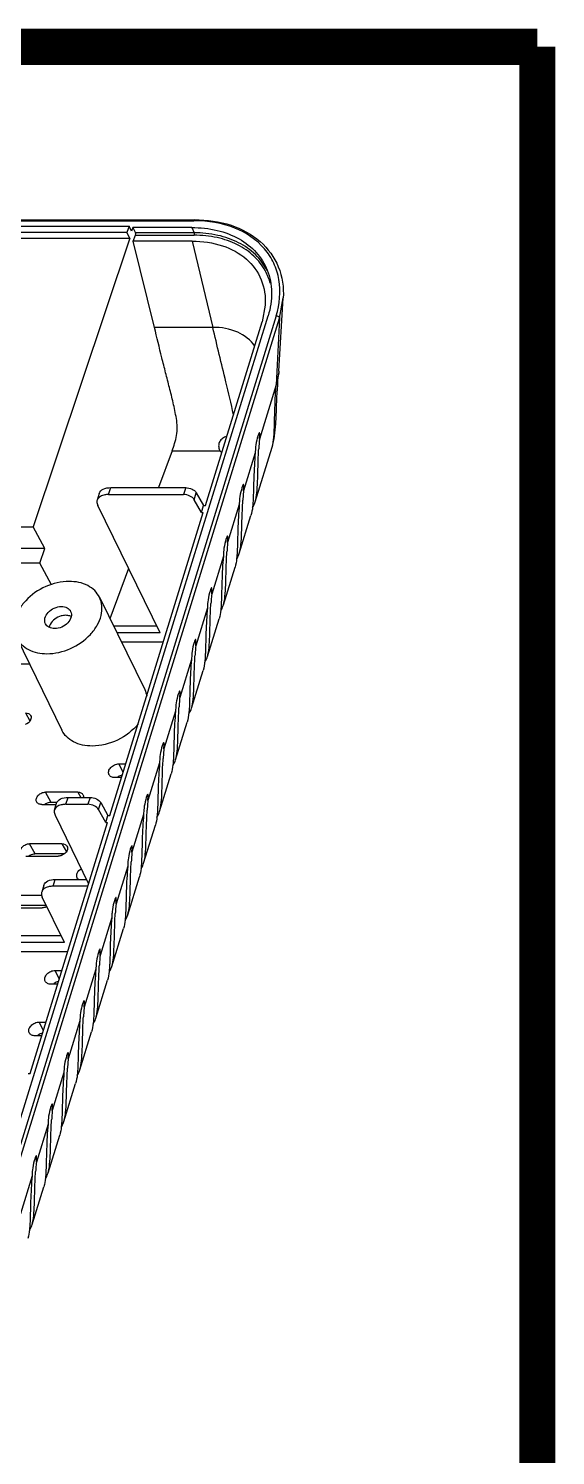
# Model space of a CAD drawing. Header units: millimetres. Extents: x -1 to 407, y -1 to 283.
# Drawn here: x 391.51 to 406.51, y 241.93 to 282.51 of the extents above; entities that cross this region are included whole.
import ezdxf

# ---------------------------------------------------------------- set-up
doc = ezdxf.new("R2010")
doc.units = ezdxf.units.MM
doc.header["$LTSCALE"] = 23.1
doc.layers.get('0').update_dxf_attribs({"linetype": 'CONTINUOUS'})

msp = doc.modelspace()

# ---------------------------------------------------------------- linework, layer by layer
at = {"color": 7, "linetype": 'Continuous'}
for p, q in [((356.6527, 277.0479), (396.2123, 277.0479)), ((356.6756, 277.0763), (396.2352, 277.0763)), ((386.797, 276.8908), (394.3682, 276.8908)), ((394.3682, 276.8909), (394.3029, 276.7147)), ((394.4422, 276.7508), (394.3682, 276.8909)), ((394.4803, 276.8536), (394.4422, 276.7508)), ((396.1523, 276.8536), (394.4803, 276.8536)), ((394.4803, 276.8536), (394.5518, 276.7028)), ((396.1523, 276.8536), (396.2188, 276.7028)), ((394.3029, 276.7146), (386.8835, 276.7146)), ((386.9625, 276.5536), (394.3881, 276.5536)), ((394.3881, 276.5535), (391.6397, 268.3421)), ((394.3881, 276.5536), (394.3029, 276.7146)), ((394.4904, 276.4657), (394.5529, 276.6342)), ((396.1691, 276.4657), (394.4904, 276.4657)), ((395.0947, 274.0143), (394.4904, 276.4657)), ((394.5477, 276.6342), (396.2212, 276.6342)), ((396.2188, 276.7028), (394.5518, 276.7028)), ((396.1691, 276.4657), (396.7556, 274.0143)), ((398.6338, 272.772), (398.7595, 274.8506)), ((398.6533, 274.2796), (398.7595, 274.8506)), ((398.2462, 274.6461), (398.1579, 274.1713)), ((387.9324, 240.6983), (398.3291, 274.3422)), ((398.5577, 274.3422), (388.1609, 240.6983)), ((388.2565, 240.6357), (398.6533, 274.2796)), ((396.7556, 274.0143), (395.0947, 274.0143)), ((396.5421, 268.9426), (398.1579, 274.1713)), ((398.6533, 274.2796), (398.561, 272.3811)), ((398.6338, 272.7721), (398.6295, 272.7174)), ((398.561, 272.3811), (398.083, 270.834)), ((398.6295, 272.7174), (398.561, 272.3811)), ((398.0503, 270.9614), (398.0891, 270.9614)), ((398.083, 270.834), (398.0891, 270.9614)), ((395.5969, 270.5056), (395.2077, 269.4554)), ((395.5969, 270.5056), (396.9604, 270.5056)), ((397.9619, 270.4424), (397.6291, 269.3653)), ((397.9619, 269.0545), (398.4399, 270.6015)), ((397.9681, 270.5697), (397.9619, 270.4424)), ((398.0595, 270.5135), (398.0625, 270.5629)), ((393.5207, 269.2922), (393.4602, 269.0964)), ((393.7854, 269.2596), (393.8459, 269.4554)), ((393.7854, 269.2596), (395.9218, 269.2596)), ((393.8459, 269.4554), (395.9823, 269.4554)), ((395.9823, 269.4554), (395.9218, 269.2596)), ((396.224, 269.1123), (396.2845, 269.3081)), ((396.4318, 268.7467), (396.224, 269.1123)), ((396.2845, 269.3081), (396.4923, 268.9426)), ((397.5142, 269.101), (397.5081, 268.9736)), ((397.5964, 269.4926), (397.6353, 269.4926)), ((397.6291, 269.3653), (397.6353, 269.4926)), ((395.2542, 265.3279), (393.4774, 268.9487)), ((393.8189, 260.1301), (396.4816, 268.7467)), ((396.4318, 268.7467), (396.4923, 268.9426)), ((396.4318, 268.7467), (396.4816, 268.7467)), ((396.4923, 268.9426), (396.5421, 268.9426)), ((397.5081, 268.9736), (397.1752, 267.8966)), ((397.6056, 269.0448), (397.6086, 269.0941)), ((356.4028, 268.3415), (391.6395, 268.3415)), ((391.9692, 267.7191), (391.6395, 268.3415)), ((397.508, 267.5857), (397.8408, 268.6628)), ((397.1425, 268.0239), (397.1814, 268.0239)), ((397.1752, 267.8966), (397.1814, 268.0239)), ((391.9692, 267.7191), (380.235, 267.7191)), ((391.8326, 267.3111), (391.9692, 267.7191)), ((397.0542, 267.5049), (396.7213, 266.4278)), ((397.0604, 267.6322), (397.0542, 267.5049)), ((397.1517, 267.576), (397.1548, 267.6254)), ((391.8326, 267.3111), (380.1216, 267.3111)), ((392.1599, 266.6931), (391.8326, 267.3111)), ((394.3562, 267.158), (393.8254, 265.7259)), ((397.0541, 266.117), (397.387, 267.1941)), ((393.5253, 266.3373), (394.8141, 263.711)), ((396.6886, 266.5552), (396.7275, 266.5552)), ((396.7213, 266.4278), (396.7275, 266.5552)), ((396.6003, 266.0362), (396.2675, 264.9591)), ((396.6065, 266.1635), (396.6003, 266.0362)), ((396.6984, 266.1174), (396.7009, 266.1566)), ((393.9246, 265.5237), (395.1581, 265.5237)), ((396.6002, 264.6482), (396.9331, 265.7253)), ((391.1688, 265.1809), (392.4576, 262.5546)), ((395.2542, 265.3279), (394.0207, 265.3279)), ((395.3435, 265.0637), (394.1503, 265.0637)), ((396.2348, 265.0864), (396.2736, 265.0864)), ((396.2675, 264.9591), (396.2736, 265.0864)), ((396.1526, 264.6948), (396.1464, 264.5674)), ((396.2446, 264.6487), (396.247, 264.6879)), ((386.21, 264.4449), (391.53, 264.4449)), ((396.1464, 264.5674), (395.8136, 263.4903)), ((396.1464, 263.1795), (396.4792, 264.2566)), ((395.7809, 263.6177), (395.8198, 263.6177)), ((395.8136, 263.4903), (395.8198, 263.6177)), ((391.4214, 263.0457), (391.5454, 262.8192)), ((395.6926, 263.0987), (395.3597, 262.0216)), ((395.6987, 263.226), (395.6926, 263.0987)), ((395.7901, 263.1698), (395.7931, 263.2192)), ((395.6925, 261.7108), (396.0253, 262.7878)), ((395.327, 262.149), (395.3659, 262.149)), ((395.3597, 262.0216), (395.3659, 262.149)), ((394.0825, 261.5975), (394.2723, 261.5975)), ((394.199, 261.3601), (394.0825, 261.5975)), ((395.2387, 261.6299), (394.9058, 260.5529)), ((395.2449, 261.7573), (395.2387, 261.6299)), ((395.3362, 261.7011), (395.3393, 261.7505)), ((394.1513, 261.2058), (393.9614, 261.2058)), ((395.2386, 260.242), (395.5715, 261.3191)), ((392.913, 260.7936), (391.992, 260.7936)), ((392.1508, 260.5033), (391.992, 260.7936)), ((392.5704, 260.4471), (392.6309, 260.643)), ((392.6309, 260.643), (393.2591, 260.643)), ((392.913, 260.7936), (392.9955, 260.643)), ((393.2591, 260.643), (393.1986, 260.4471)), ((394.8731, 260.6802), (394.912, 260.6802)), ((394.9058, 260.5529), (394.912, 260.6802)), ((391.8836, 260.443), (392.2943, 260.443)), ((392.3162, 260.5033), (392.1508, 260.5033)), ((392.2452, 260.2839), (392.3057, 260.4798)), ((392.5704, 260.4471), (393.1986, 260.4471)), ((393.5008, 260.2999), (393.5613, 260.4957)), ((393.7086, 259.9343), (393.5008, 260.2999)), ((393.5613, 260.4957), (393.7691, 260.1301)), ((394.791, 260.2886), (394.7848, 260.1612)), ((394.8823, 260.2323), (394.8854, 260.2817)), ((391.5495, 252.7864), (393.7584, 259.9343)), ((392.2624, 260.1363), (393.2186, 258.1877)), ((393.7086, 259.9343), (393.7691, 260.1301)), ((393.7086, 259.9343), (393.7584, 259.9343)), ((393.7691, 260.1301), (393.8189, 260.1301)), ((394.7848, 260.1612), (394.452, 259.0841)), ((394.7847, 258.7733), (395.1176, 259.8504)), ((391.4297, 258.9743), (392.3508, 258.9743)), ((392.4591, 259.3249), (391.5381, 259.3249)), ((391.6969, 259.0346), (391.5381, 259.3249)), ((392.5217, 259.0346), (391.6969, 259.0346)), ((392.4591, 259.3249), (392.5831, 259.0984)), ((394.4193, 259.2115), (394.4582, 259.2115)), ((394.452, 259.0841), (394.4582, 259.2115)), ((394.3309, 258.6925), (393.9981, 257.6154)), ((394.3371, 258.8198), (394.3309, 258.6925)), ((394.4285, 258.7636), (394.4315, 258.813)), ((391.9414, 258.1487), (391.8809, 257.9529)), ((392.206, 258.1161), (392.2666, 258.3119)), ((392.2666, 258.3119), (393.1577, 258.3119)), ((394.3309, 257.3046), (394.6637, 258.3816)), ((391.8851, 257.8561), (391.0842, 257.8561)), ((392.531, 256.5154), (391.898, 257.8053)), ((393.1965, 258.1161), (392.206, 258.1161)), ((393.9654, 257.7427), (394.0043, 257.7427)), ((393.9981, 257.6154), (394.0043, 257.7427)), ((390.9759, 257.5055), (391.8969, 257.5055)), ((392.0155, 257.5659), (391.2431, 257.5659)), ((393.8832, 257.3511), (393.8771, 257.2237)), ((393.9746, 257.2949), (393.9777, 257.3442)), ((393.8771, 257.2237), (393.5442, 256.1467)), ((392.531, 256.5154), (383.5484, 256.5154)), ((383.6089, 256.7113), (392.4349, 256.7113)), ((393.877, 255.8358), (394.2098, 256.9129)), ((392.6202, 256.2513), (383.678, 256.2513)), ((393.5115, 256.274), (393.5504, 256.274)), ((393.5442, 256.1467), (393.5504, 256.274)), ((392.267, 255.7225), (392.4568, 255.7225)), ((392.3835, 255.4851), (392.267, 255.7225)), ((393.4232, 255.755), (393.0903, 254.6779)), ((393.4294, 255.8823), (393.4232, 255.755)), ((393.5207, 255.8261), (393.5238, 255.8755)), ((392.3358, 255.3308), (392.146, 255.3308)), ((393.4231, 254.3671), (393.756, 255.4442)), ((393.0576, 254.8053), (393.0965, 254.8053)), ((393.0903, 254.6779), (393.0965, 254.8053)), ((391.8131, 254.2538), (392.0029, 254.2538)), ((391.9296, 254.0164), (391.8131, 254.2538)), ((392.9693, 254.2863), (392.6365, 253.2092)), ((392.9755, 254.4136), (392.9693, 254.2863)), ((393.0668, 254.3574), (393.0699, 254.4068)), ((391.8819, 253.8621), (391.6921, 253.8621)), ((392.9693, 252.8983), (393.3021, 253.9754)), ((392.6038, 253.3365), (392.6427, 253.3365)), ((392.6365, 253.2092), (392.6427, 253.3365)), ((392.5216, 252.9449), (392.5154, 252.8175)), ((392.613, 252.8887), (392.616, 252.938)), ((391.4997, 252.7864), (391.5495, 252.7864)), ((392.5154, 252.8175), (392.1826, 251.7404)), ((392.5154, 251.4296), (392.8482, 252.5067)), ((392.1499, 251.8678), (392.1888, 251.8678)), ((392.1826, 251.7404), (392.1888, 251.8678)), ((392.0616, 251.3488), (391.7287, 250.2717)), ((392.0677, 251.4761), (392.0616, 251.3488)), ((392.1591, 251.4199), (392.1622, 251.4693)), ((392.0615, 249.9609), (392.3943, 251.0379)), ((391.696, 250.3991), (391.7349, 250.3991)), ((391.7287, 250.2717), (391.7349, 250.3991)), ((391.6077, 249.88), (391.2748, 248.803)), ((391.6139, 250.0074), (391.6077, 249.88)), ((391.7052, 249.9512), (391.7083, 250.0006)), ((391.6076, 248.4921), (391.9405, 249.5692))]:
    msp.add_line(p, q, dxfattribs=at)
at = {"color": 7, "linetype": 'Continuous', "const_width": 1.0331}
for points in [[(405.9954, 281.9972), (0, 281.9972)], [(405.9954, 0), (405.9954, 281.9972)]]:
    msp.add_lwpolyline(points, dxfattribs=at)
at = {"color": 7, "linetype": 'Continuous'}
for centre, radius, start, end in [((396.2123, 273.346), 3.702, 89.68325, 90.0001), ((396.7954, 274.8275), 1.6563, 15.21258, 28.45654), ((409.8772, 269.8087), 11.8388, 175.03125, 176.34727), ((409.6246, 268.3265), 12.0404, 175.87413, 176.34444), ((409.2333, 268.3549), 11.6481, 175.02372, 175.87512), ((408.7794, 266.8862), 11.6481, 175.02372, 175.87512), ((409.1707, 266.8577), 12.0404, 175.87413, 176.34444), ((408.3256, 265.4174), 11.6482, 175.02372, 175.87545), ((408.7171, 265.389), 12.0407, 175.87445, 176.34471), ((408.2635, 263.9202), 12.0409, 175.87512, 176.34471), ((407.8719, 263.9487), 11.6483, 175.02373, 175.87613), ((407.4177, 262.48), 11.648, 175.02372, 175.87499), ((407.809, 262.4515), 12.0404, 175.874, 176.34445), ((407.3552, 260.9828), 12.0404, 175.87413, 176.34444), ((406.9639, 261.0112), 11.6481, 175.02372, 175.87512), ((394.2387, 260.9557), 0.3298, 123.96402, 130.14207), ((392.93, 260.6632), 0.142, 351.97661, 357.90753), ((406.9013, 259.514), 12.0404, 175.87413, 176.34444), ((406.51, 259.5425), 11.6481, 175.02372, 175.87512), ((406.0561, 258.0737), 11.6481, 175.02372, 175.87512), ((406.4475, 258.0453), 12.0404, 175.87413, 176.34444), ((391.8869, 257.8113), 0.3069, 290.3667, 297.53594), ((405.9936, 256.5766), 12.0404, 175.87413, 176.34444), ((405.6023, 256.605), 11.6481, 175.02372, 175.87512), ((405.1484, 255.1363), 11.6481, 175.02372, 175.87512), ((405.5397, 255.1078), 12.0404, 175.87413, 176.34444), ((392.4232, 255.0808), 0.3298, 123.96402, 130.14207), ((405.0858, 253.6391), 12.0404, 175.87413, 176.34444), ((404.6945, 253.6675), 11.6481, 175.02372, 175.87512), ((391.9693, 253.612), 0.3298, 123.96402, 130.14207), ((404.632, 252.1704), 12.0404, 175.87413, 176.34444), ((404.2406, 252.1988), 11.6481, 175.02372, 175.87512), ((403.7868, 250.73), 11.6481, 175.02372, 175.87512), ((404.1781, 250.7016), 12.0404, 175.87413, 176.34444), ((403.7242, 249.2329), 12.0404, 175.87413, 176.34444), ((403.3329, 249.2613), 11.6481, 175.02372, 175.87512)]:
    msp.add_arc(centre, radius, start, end, dxfattribs=at)
for centre, major_axis, ratio, start_param, end_param in [((394.5364, 276.6653), (0.0014, 0.05), 0.438061, -2.2292325, -0.7107961), ((398.0286, 270.7656), (0.0529, 0.2499), 0.1214598, -0.6450953, 2.4964974), ((397.5748, 269.2968), (0.0529, 0.2499), 0.1214598, -0.6450953, 2.4964974), ((397.1209, 267.8281), (0.0529, 0.2499), 0.1214598, -0.6450953, 2.4964974), ((396.667, 266.3593), (0.0529, 0.2499), 0.1214598, -0.6450953, 2.4964974), ((396.2131, 264.8906), (0.0529, 0.2499), 0.1214598, -0.6450953, 2.4964974), ((395.7593, 263.4219), (0.0529, 0.2499), 0.1214598, -0.6450953, 2.4964974), ((395.3054, 261.9531), (0.0529, 0.2499), 0.1214598, -0.6450953, 2.4964974), ((394.8515, 260.4844), (0.0529, 0.2499), 0.1214598, -0.6450953, 2.4964974), ((394.3976, 259.0157), (0.0529, 0.2499), 0.1214598, -0.6450953, 2.4964974), ((393.9438, 257.5469), (0.0529, 0.2499), 0.1214598, -0.6450953, 2.4964974), ((393.4899, 256.0782), (0.0529, 0.2499), 0.1214598, -0.6450953, 2.4964974), ((393.036, 254.6094), (0.0529, 0.2499), 0.1214598, -0.6450953, 2.4964974), ((392.5821, 253.1407), (0.0529, 0.2499), 0.1214598, -0.6450953, 2.4964974), ((392.1283, 251.672), (0.0529, 0.2499), 0.1214598, -0.6450953, 2.4964974), ((391.6744, 250.2032), (0.0529, 0.2499), 0.1214598, -0.6450953, 2.4964974)]:
    msp.add_ellipse(centre, major_axis=major_axis, ratio=ratio, start_param=start_param, end_param=end_param, dxfattribs=at)
for points, knots in [([(396.1523, 276.8536), (396.3956, 276.8536), (396.8651, 276.8047), (397.5048, 276.5662), (398.011, 276.1747), (398.2321, 275.823), (398.3057, 275.639)], [0, 0, 0, 0, 0.2789104, 0.5355489, 0.7728706, 1, 1, 1, 1]), ([(396.2352, 277.0763), (396.2329, 277.0763), (396.2204, 277.0719), (396.2154, 277.0578), (396.2123, 277.0479)], [0, 0, 0, 0, 0.1788087, 1, 1, 1, 1]), ([(398.5577, 274.3422), (398.6595, 274.6716), (398.7129, 275.2027), (398.5089, 275.8491), (398.1396, 276.4162), (397.3621, 276.9302), (396.6212, 277.0457), (396.2328, 277.0479)], [0, 0, 0, 0, 0.2459899, 0.3623036, 0.4784073, 0.7228812, 1, 1, 1, 1]), ([(396.2352, 277.0763), (396.5861, 277.0763), (397.2599, 276.9849), (398.1314, 276.5206), (398.6897, 275.7602), (398.7776, 275.1485), (398.7595, 274.8506)], [0, 0, 0, 0, 0.2785012, 0.529427, 0.7631483, 1, 1, 1, 1]), ([(396.1691, 276.4657), (396.4593, 276.4657), (397.0145, 276.3908), (397.7315, 276.0108), (398.1893, 275.3892), (398.261, 274.8896), (398.2462, 274.6461)], [0, 0, 0, 0, 0.2805966, 0.5317405, 0.7641826, 1, 1, 1, 1]), ([(398.2991, 275.6356), (398.2143, 275.8006), (397.9809, 276.111), (397.4887, 276.4522), (396.8848, 276.6599), (396.4458, 276.7028), (396.2188, 276.7028)], [0, 0, 0, 0, 0.2268368, 0.4652455, 0.7223034, 1, 1, 1, 1]), ([(396.2188, 276.7028), (396.2209, 276.698), (396.2269, 276.6756), (396.2265, 276.6513), (396.2212, 276.6342)], [0, 0, 0, 0, 0.2245644, 1, 1, 1, 1]), ([(398.2515, 275.6167), (398.1658, 275.7746), (397.9336, 276.071), (397.4526, 276.3957), (396.8662, 276.5933), (396.4409, 276.6342), (396.2212, 276.6342)], [0, 0, 0, 0, 0.226836, 0.4655011, 0.722627, 1, 1, 1, 1]), ([(398.3057, 275.639), (398.3844, 275.4423), (398.4684, 275.0001), (398.3961, 274.5589), (398.3291, 274.3422)], [0, 0, 0, 0, 0.4830392, 1, 1, 1, 1]), ([(395.5974, 270.5069), (395.6221, 270.5745), (395.6699, 270.7149), (395.7312, 270.9384), (395.7501, 271.1798), (395.7188, 271.4192), (395.6754, 271.6481), (395.6094, 271.9404), (395.5198, 272.2982), (395.4105, 272.725), (395.266, 273.296), (395.1619, 273.7262), (395.0947, 274.0143)], [0, 0, 0, 0, 0.0598718, 0.1235929, 0.1925201, 0.2598554, 0.324067, 0.3865902, 0.5093924, 0.6313502, 0.7535396, 1, 1, 1, 1]), ([(397.9527, 273.4803), (397.8331, 273.6525), (397.4538, 273.9403), (396.9958, 274.0143), (396.7556, 274.0143)], [0, 0, 0, 0, 0.4661093, 1, 1, 1, 1]), ([(397.3415, 271.5288), (397.283, 271.8444), (397.0728, 272.6701), (396.8731, 273.4973), (396.7556, 274.0143)], [0, 0, 0, 0, 0.3770382, 1, 1, 1, 1]), ([(398.5577, 274.3422), (398.5671, 274.3422), (398.6015, 274.3375), (398.6383, 274.3186), (398.6496, 274.2956)], [0, 0, 0, 0, 0.2692897, 1, 1, 1, 1]), ([(398.4402, 270.6028), (398.5062, 270.8169), (398.5526, 271.2204), (398.5743, 271.9272), (398.6, 272.4118), (398.6295, 272.7174)], [0, 0, 0, 0, 0.3161891, 0.5667002, 1, 1, 1, 1]), ([(398.4403, 270.6027), (398.4691, 270.6964), (398.4991, 270.9233), (398.516, 271.517), (398.5291, 272.0145), (398.561, 272.3811)], [0, 0, 0, 0, 0.1649077, 0.381262, 1, 1, 1, 1]), ([(397.1461, 270.9063), (397.1055, 270.8987), (397.0266, 270.8649), (396.9427, 270.7685), (396.91, 270.6447), (396.9287, 270.5607), (396.9468, 270.5237)], [0, 0, 0, 0, 0.2506569, 0.5005848, 0.7502223, 1, 1, 1, 1]), ([(397.9619, 270.4424), (397.9412, 270.204), (397.918, 269.7814), (397.912, 269.3585), (397.9048, 269.175)], [0, 0, 0, 0, 0.5658017, 1, 1, 1, 1]), ([(397.9619, 269.0545), (397.9868, 269.135), (398.0161, 269.3259), (398.0367, 269.8133), (398.0417, 270.2174), (398.0595, 270.5135)], [0, 0, 0, 0, 0.1727771, 0.3924188, 1, 1, 1, 1]), ([(393.6501, 269.2442), (393.6059, 269.2333), (393.5262, 269.2022), (393.4713, 269.1321), (393.4602, 269.0964)], [0, 0, 0, 0, 0.5495895, 1, 1, 1, 1]), ([(393.5207, 269.2923), (393.5368, 269.3441), (393.6426, 269.4405), (393.773, 269.4554), (393.8459, 269.4554)], [0, 0, 0, 0, 0.4264975, 1, 1, 1, 1]), ([(393.7854, 269.2596), (393.7735, 269.2596), (393.7281, 269.2583), (393.6827, 269.2523), (393.6501, 269.2442)], [0, 0, 0, 0, 0.2619158, 1, 1, 1, 1]), ([(396.224, 269.1123), (396.1975, 269.159), (396.0978, 269.2313), (395.9833, 269.2596), (395.9218, 269.2596)], [0, 0, 0, 0, 0.4664954, 1, 1, 1, 1]), ([(395.9823, 269.4554), (396.0438, 269.4554), (396.1583, 269.4271), (396.258, 269.3549), (396.2845, 269.3081)], [0, 0, 0, 0, 0.5335046, 1, 1, 1, 1]), ([(397.9048, 269.175), (397.9042, 269.1599), (397.9017, 269.102), (397.8985, 269.0442), (397.8954, 269.0016)], [0, 0, 0, 0, 0.2616076, 1, 1, 1, 1]), ([(393.4602, 269.0964), (393.4567, 269.0851), (393.447, 269.0354), (393.4604, 268.9833), (393.4774, 268.9487)], [0, 0, 0, 0, 0.2356501, 1, 1, 1, 1]), ([(397.5081, 268.9736), (397.4873, 268.7352), (397.4642, 268.3127), (397.4581, 267.8898), (397.4509, 267.7063)], [0, 0, 0, 0, 0.5658017, 1, 1, 1, 1]), ([(397.508, 267.5857), (397.5329, 267.6663), (397.5622, 267.8571), (397.5829, 268.3445), (397.5879, 268.7487), (397.6056, 269.0448)], [0, 0, 0, 0, 0.1727771, 0.3924188, 1, 1, 1, 1]), ([(397.8954, 269.0016), (397.8931, 268.9695), (397.8831, 268.8556), (397.8652, 268.7415), (397.8408, 268.6628)], [0, 0, 0, 0, 0.2805344, 1, 1, 1, 1]), ([(397.8849, 268.8915), (397.8932, 268.9033), (397.9255, 268.9542), (397.9483, 269.0107), (397.9619, 269.0545)], [0, 0, 0, 0, 0.2388786, 1, 1, 1, 1]), ([(397.0542, 267.5049), (397.0334, 267.2665), (397.0103, 266.844), (397.0042, 266.4211), (396.997, 266.2376)], [0, 0, 0, 0, 0.5658017, 1, 1, 1, 1]), ([(397.0541, 266.117), (397.079, 266.1976), (397.1084, 266.3884), (397.129, 266.8758), (397.134, 267.28), (397.1517, 267.576)], [0, 0, 0, 0, 0.1727771, 0.3924188, 1, 1, 1, 1]), ([(397.4415, 267.5328), (397.4392, 267.5008), (397.4292, 267.3869), (397.4113, 267.2728), (397.387, 267.1941)], [0, 0, 0, 0, 0.2805344, 1, 1, 1, 1]), ([(397.4311, 267.4228), (397.4393, 267.4346), (397.4716, 267.4855), (397.4945, 267.5419), (397.508, 267.5857)], [0, 0, 0, 0, 0.2388786, 1, 1, 1, 1]), ([(397.4509, 267.7063), (397.4503, 267.6912), (397.4479, 267.6333), (397.4447, 267.5755), (397.4415, 267.5328)], [0, 0, 0, 0, 0.2616076, 1, 1, 1, 1]), ([(392.6648, 266.7872), (392.4364, 266.7872), (391.9743, 266.6783), (391.4939, 266.347), (391.2272, 265.9933), (391.1105, 265.714), (391.0835, 265.4338), (391.131, 265.258), (391.1689, 265.1808)], [0, 0, 0, 0, 0.2703309, 0.5444852, 0.6724799, 0.790269, 0.8982231, 1, 1, 1, 1]), ([(393.5253, 266.3374), (393.4913, 266.4066), (393.3961, 266.5374), (393.1162, 266.736), (392.8454, 266.7872), (392.6648, 266.7872)], [0, 0, 0, 0, 0.2277254, 0.466793, 1, 1, 1, 1]), ([(392.0294, 264.731), (392.2578, 264.731), (392.7199, 264.8398), (393.2002, 265.1712), (393.4669, 265.5248), (393.5836, 265.8041), (393.6106, 266.0844), (393.5632, 266.2602), (393.5253, 266.3374)], [0, 0, 0, 0, 0.2703309, 0.5444852, 0.6724799, 0.790269, 0.8982231, 1, 1, 1, 1]), ([(391.9879, 265.583), (391.9645, 265.6307), (391.9585, 265.7577), (392.0629, 265.9213), (392.2332, 266.0391), (392.3743, 266.0724), (392.4439, 266.0724)], [0, 0, 0, 0, 0.2075893, 0.4526813, 0.728231, 1, 1, 1, 1]), ([(392.7062, 265.9352), (392.7296, 265.8874), (392.7356, 265.7604), (392.6312, 265.5969), (392.4609, 265.479), (392.3198, 265.4458), (392.2502, 265.4458)], [0, 0, 0, 0, 0.2075893, 0.4526813, 0.728231, 1, 1, 1, 1]), ([(392.4439, 266.0724), (392.499, 266.0724), (392.6045, 266.0538), (392.6853, 265.9779), (392.7062, 265.9352)], [0, 0, 0, 0, 0.5364579, 1, 1, 1, 1]), ([(396.6003, 266.0362), (396.58, 265.8033), (396.557, 265.389), (396.5507, 264.9745), (396.5441, 264.7938)], [0, 0, 0, 0, 0.5638775, 1, 1, 1, 1]), ([(396.6002, 264.6482), (396.6253, 264.7293), (396.6547, 264.9212), (396.6752, 265.412), (396.6803, 265.8191), (396.6984, 266.1174)], [0, 0, 0, 0, 0.1725023, 0.3920303, 1, 1, 1, 1]), ([(396.9877, 266.0641), (396.9853, 266.0321), (396.9753, 265.9181), (396.9574, 265.804), (396.9331, 265.7253)], [0, 0, 0, 0, 0.2805344, 1, 1, 1, 1]), ([(396.9772, 265.954), (396.9854, 265.9658), (397.0177, 266.0167), (397.0406, 266.0732), (397.0541, 266.117)], [0, 0, 0, 0, 0.2388786, 1, 1, 1, 1]), ([(396.997, 266.2376), (396.9964, 266.2224), (396.994, 266.1646), (396.9908, 266.1067), (396.9877, 266.0641)], [0, 0, 0, 0, 0.2616076, 1, 1, 1, 1]), ([(392.2502, 265.4458), (392.1952, 265.4458), (392.0896, 265.4643), (392.0089, 265.5403), (391.9879, 265.583)], [0, 0, 0, 0, 0.5364579, 1, 1, 1, 1]), ([(392.5659, 265.8238), (392.5216, 265.8238), (392.3482, 265.7981), (392.1841, 265.6819), (392.1237, 265.566)], [0, 0, 0, 0, 0.2531001, 1, 1, 1, 1]), ([(392.7216, 265.7901), (392.7103, 265.7957), (392.6609, 265.8162), (392.6066, 265.8238), (392.5659, 265.8238)], [0, 0, 0, 0, 0.2368704, 1, 1, 1, 1]), ([(391.1689, 265.1808), (391.2029, 265.1115), (391.298, 264.9808), (391.5779, 264.7821), (391.8487, 264.731), (392.0294, 264.731)], [0, 0, 0, 0, 0.2277254, 0.466793, 1, 1, 1, 1]), ([(396.1464, 263.1795), (396.1714, 263.2605), (396.2008, 263.4525), (396.2213, 263.9433), (396.2265, 264.3504), (396.2446, 264.6487)], [0, 0, 0, 0, 0.1725023, 0.3920303, 1, 1, 1, 1]), ([(396.526, 264.4891), (396.5339, 264.5007), (396.5649, 264.5506), (396.5871, 264.6056), (396.6002, 264.6482)], [0, 0, 0, 0, 0.2389504, 1, 1, 1, 1]), ([(396.5441, 264.7938), (396.5435, 264.7788), (396.5413, 264.7216), (396.5384, 264.6643), (396.5356, 264.6221)], [0, 0, 0, 0, 0.261178, 1, 1, 1, 1]), ([(396.1464, 264.5674), (396.1261, 264.3345), (396.1031, 263.9203), (396.0968, 263.5057), (396.0902, 263.325)], [0, 0, 0, 0, 0.5638775, 1, 1, 1, 1]), ([(396.5356, 264.6221), (396.5333, 264.5873), (396.5235, 264.4644), (396.5054, 264.3412), (396.4792, 264.2566)], [0, 0, 0, 0, 0.2825865, 1, 1, 1, 1]), ([(391.4214, 263.0457), (391.4507, 263.0457), (391.5065, 263.0362), (391.5511, 262.9987), (391.5639, 262.9768)], [0, 0, 0, 0, 0.5353291, 1, 1, 1, 1]), ([(395.6926, 263.0987), (395.6718, 262.8603), (395.6487, 262.4377), (395.6426, 262.0148), (395.6354, 261.8314)], [0, 0, 0, 0, 0.5658017, 1, 1, 1, 1]), ([(395.6925, 261.7108), (395.7174, 261.7914), (395.7467, 261.9822), (395.7674, 262.4696), (395.7724, 262.8737), (395.7901, 263.1698)], [0, 0, 0, 0, 0.1727771, 0.3924188, 1, 1, 1, 1]), ([(396.0818, 263.1534), (396.0795, 263.1186), (396.0696, 262.9957), (396.0515, 262.8724), (396.0253, 262.7878)], [0, 0, 0, 0, 0.2825865, 1, 1, 1, 1]), ([(396.0721, 263.0204), (396.08, 263.032), (396.111, 263.0818), (396.1332, 263.1369), (396.1464, 263.1795)], [0, 0, 0, 0, 0.2389504, 1, 1, 1, 1]), ([(396.0902, 263.325), (396.0897, 263.3101), (396.0874, 263.2528), (396.0846, 263.1956), (396.0818, 263.1534)], [0, 0, 0, 0, 0.261178, 1, 1, 1, 1]), ([(391.5803, 262.91), (391.5796, 262.8901), (391.5566, 262.8012), (391.4752, 262.7374), (391.4099, 262.7132)], [0, 0, 0, 0, 0.2230683, 1, 1, 1, 1]), ([(394.6276, 262.7349), (394.4723, 262.5413), (394.0635, 262.2309), (393.5657, 262.1047), (393.3182, 262.1047)], [0, 0, 0, 0, 0.5007165, 1, 1, 1, 1]), ([(393.3182, 262.1047), (393.1376, 262.1047), (392.8668, 262.1558), (392.5869, 262.3544), (392.4917, 262.4851), (392.4577, 262.5544)], [0, 0, 0, 0, 0.5332091, 0.7722757, 1, 1, 1, 1]), ([(395.6354, 261.8314), (395.6348, 261.8162), (395.6324, 261.7584), (395.6292, 261.7005), (395.626, 261.6579)], [0, 0, 0, 0, 0.2616076, 1, 1, 1, 1]), ([(393.7976, 261.2915), (393.7829, 261.3213), (393.779, 261.4007), (393.8443, 261.503), (393.9508, 261.5767), (394.039, 261.5975), (394.0825, 261.5975)], [0, 0, 0, 0, 0.207571, 0.4526467, 0.728186, 1, 1, 1, 1]), ([(395.2387, 261.6299), (395.2179, 261.3916), (395.1948, 260.969), (395.1887, 260.5461), (395.1815, 260.3626)], [0, 0, 0, 0, 0.5658017, 1, 1, 1, 1]), ([(395.2386, 260.242), (395.2635, 260.3226), (395.2929, 260.5134), (395.3135, 261.0008), (395.3185, 261.405), (395.3362, 261.7011)], [0, 0, 0, 0, 0.1727771, 0.3924188, 1, 1, 1, 1]), ([(395.626, 261.6579), (395.6237, 261.6258), (395.6137, 261.5119), (395.5958, 261.3978), (395.5715, 261.3191)], [0, 0, 0, 0, 0.2805344, 1, 1, 1, 1]), ([(395.6156, 261.5478), (395.6238, 261.5596), (395.6561, 261.6105), (395.679, 261.667), (395.6925, 261.7108)], [0, 0, 0, 0, 0.2388786, 1, 1, 1, 1]), ([(393.9614, 261.2058), (393.927, 261.2058), (393.8611, 261.2174), (393.8107, 261.2648), (393.7976, 261.2915)], [0, 0, 0, 0, 0.5364904, 1, 1, 1, 1]), ([(391.7334, 260.5276), (391.7225, 260.5548), (391.7233, 260.6245), (391.7828, 260.7125), (391.8769, 260.7759), (391.954, 260.7936), (391.992, 260.7936)], [0, 0, 0, 0, 0.2088114, 0.4551301, 0.7297746, 1, 1, 1, 1]), ([(392.3057, 260.4799), (392.3218, 260.5317), (392.4276, 260.6281), (392.558, 260.643), (392.6309, 260.643)], [0, 0, 0, 0, 0.4264975, 1, 1, 1, 1]), ([(392.913, 260.7936), (392.9422, 260.7936), (392.998, 260.7842), (393.0427, 260.7466), (393.0555, 260.7247)], [0, 0, 0, 0, 0.5353291, 1, 1, 1, 1]), ([(393.2591, 260.643), (393.3206, 260.643), (393.4351, 260.6147), (393.5347, 260.5424), (393.5613, 260.4957)], [0, 0, 0, 0, 0.5335046, 1, 1, 1, 1]), ([(391.8836, 260.443), (391.8513, 260.443), (391.7891, 260.4544), (391.7437, 260.5018), (391.7334, 260.5276)], [0, 0, 0, 0, 0.5373811, 1, 1, 1, 1]), ([(392.1508, 260.5033), (392.1354, 260.5033), (392.0718, 260.4979), (392.0103, 260.4729), (391.9702, 260.4459)], [0, 0, 0, 0, 0.2416684, 1, 1, 1, 1]), ([(392.2452, 260.284), (392.2417, 260.2727), (392.232, 260.223), (392.2454, 260.1708), (392.2624, 260.1363)], [0, 0, 0, 0, 0.2356501, 1, 1, 1, 1]), ([(392.4351, 260.4318), (392.3909, 260.4209), (392.3112, 260.3898), (392.2563, 260.3197), (392.2452, 260.284)], [0, 0, 0, 0, 0.5495895, 1, 1, 1, 1]), ([(392.5704, 260.4471), (392.5585, 260.4471), (392.5131, 260.4459), (392.4677, 260.4398), (392.4351, 260.4318)], [0, 0, 0, 0, 0.2619158, 1, 1, 1, 1]), ([(393.5008, 260.2999), (393.4742, 260.3466), (393.3746, 260.4189), (393.26, 260.4471), (393.1986, 260.4471)], [0, 0, 0, 0, 0.4664954, 1, 1, 1, 1]), ([(394.7847, 258.7733), (394.8097, 258.8539), (394.839, 259.0447), (394.8596, 259.5321), (394.8646, 259.9363), (394.8823, 260.2323)], [0, 0, 0, 0, 0.1727771, 0.3924188, 1, 1, 1, 1]), ([(395.1722, 260.1891), (395.1698, 260.1571), (395.1598, 260.0432), (395.1419, 259.9291), (395.1176, 259.8504)], [0, 0, 0, 0, 0.2805344, 1, 1, 1, 1]), ([(395.1617, 260.0791), (395.1699, 260.0909), (395.2022, 260.1418), (395.2251, 260.1982), (395.2386, 260.242)], [0, 0, 0, 0, 0.2388786, 1, 1, 1, 1]), ([(395.1815, 260.3626), (395.1809, 260.3475), (395.1785, 260.2896), (395.1753, 260.2318), (395.1722, 260.1891)], [0, 0, 0, 0, 0.2616076, 1, 1, 1, 1]), ([(394.7848, 260.1612), (394.764, 259.9228), (394.7409, 259.5003), (394.7349, 259.0774), (394.7276, 258.8939)], [0, 0, 0, 0, 0.5658017, 1, 1, 1, 1]), ([(391.2795, 259.0589), (391.2686, 259.0861), (391.2694, 259.1557), (391.3289, 259.2438), (391.423, 259.3071), (391.5001, 259.3249), (391.5381, 259.3249)], [0, 0, 0, 0, 0.2088114, 0.4551301, 0.7297746, 1, 1, 1, 1]), ([(391.6969, 259.0346), (391.6816, 259.0346), (391.618, 259.0291), (391.5564, 259.0042), (391.5164, 258.9772)], [0, 0, 0, 0, 0.2416684, 1, 1, 1, 1]), ([(392.618, 259.1892), (392.6173, 259.1693), (392.5943, 259.0804), (392.5129, 259.0166), (392.4476, 258.9924)], [0, 0, 0, 0, 0.2230683, 1, 1, 1, 1]), ([(392.4591, 259.3249), (392.4884, 259.3249), (392.5442, 259.3154), (392.5888, 259.2779), (392.6016, 259.256)], [0, 0, 0, 0, 0.5353291, 1, 1, 1, 1]), ([(392.8898, 258.354), (392.8699, 258.3946), (392.8816, 258.5111), (392.9614, 258.5836), (393.0097, 258.6125)], [0, 0, 0, 0, 0.4458032, 1, 1, 1, 1]), ([(394.3309, 258.6925), (394.3102, 258.4541), (394.287, 258.0315), (394.281, 257.6086), (394.2738, 257.4251)], [0, 0, 0, 0, 0.5658017, 1, 1, 1, 1]), ([(394.3309, 257.3046), (394.3558, 257.3851), (394.3851, 257.576), (394.4057, 258.0634), (394.4107, 258.4675), (394.4285, 258.7636)], [0, 0, 0, 0, 0.1727771, 0.3924188, 1, 1, 1, 1]), ([(394.7183, 258.7204), (394.7159, 258.6884), (394.7059, 258.5744), (394.688, 258.4603), (394.6637, 258.3816)], [0, 0, 0, 0, 0.2805344, 1, 1, 1, 1]), ([(394.7078, 258.6104), (394.7161, 258.6221), (394.7483, 258.6731), (394.7712, 258.7295), (394.7847, 258.7733)], [0, 0, 0, 0, 0.2388786, 1, 1, 1, 1]), ([(394.7276, 258.8939), (394.7271, 258.8787), (394.7246, 258.8209), (394.7214, 258.763), (394.7183, 258.7204)], [0, 0, 0, 0, 0.2616076, 1, 1, 1, 1]), ([(391.9414, 258.1488), (391.9574, 258.2006), (392.0633, 258.297), (392.1936, 258.3119), (392.2666, 258.3119)], [0, 0, 0, 0, 0.4264975, 1, 1, 1, 1]), ([(391.8809, 257.953), (391.8774, 257.9417), (391.8677, 257.8919), (391.8811, 257.8398), (391.898, 257.8053)], [0, 0, 0, 0, 0.2356501, 1, 1, 1, 1]), ([(392.0708, 258.1008), (392.0265, 258.0899), (391.9468, 258.0588), (391.8919, 257.9887), (391.8809, 257.953)], [0, 0, 0, 0, 0.5495895, 1, 1, 1, 1]), ([(392.206, 258.1161), (392.1942, 258.1161), (392.1487, 258.1149), (392.1034, 258.1088), (392.0708, 258.1008)], [0, 0, 0, 0, 0.2619158, 1, 1, 1, 1]), ([(394.2738, 257.4251), (394.2732, 257.41), (394.2707, 257.3521), (394.2675, 257.2943), (394.2644, 257.2517)], [0, 0, 0, 0, 0.2616076, 1, 1, 1, 1]), ([(393.8771, 257.2237), (393.8563, 256.9853), (393.8332, 256.5628), (393.8271, 256.1399), (393.8199, 255.9564)], [0, 0, 0, 0, 0.5658017, 1, 1, 1, 1]), ([(393.877, 255.8358), (393.9019, 255.9164), (393.9312, 256.1072), (393.9519, 256.5946), (393.9569, 256.9988), (393.9746, 257.2949)], [0, 0, 0, 0, 0.1727771, 0.3924188, 1, 1, 1, 1]), ([(394.2644, 257.2517), (394.2621, 257.2196), (394.2521, 257.1057), (394.2342, 256.9916), (394.2098, 256.9129)], [0, 0, 0, 0, 0.2805344, 1, 1, 1, 1]), ([(394.2539, 257.1416), (394.2622, 257.1534), (394.2945, 257.2043), (394.3173, 257.2608), (394.3309, 257.3046)], [0, 0, 0, 0, 0.2388786, 1, 1, 1, 1]), ([(391.9821, 255.4165), (391.9674, 255.4464), (391.9635, 255.5257), (392.0288, 255.628), (392.1353, 255.7017), (392.2235, 255.7225), (392.267, 255.7225)], [0, 0, 0, 0, 0.207571, 0.4526467, 0.728186, 1, 1, 1, 1]), ([(393.4232, 255.755), (393.4024, 255.5166), (393.3793, 255.094), (393.3732, 254.6712), (393.366, 254.4877)], [0, 0, 0, 0, 0.5658017, 1, 1, 1, 1]), ([(393.4231, 254.3671), (393.448, 254.4477), (393.4774, 254.6385), (393.498, 255.1259), (393.503, 255.5301), (393.5207, 255.8261)], [0, 0, 0, 0, 0.1727771, 0.3924188, 1, 1, 1, 1]), ([(393.8105, 255.7829), (393.8082, 255.7509), (393.7982, 255.637), (393.7803, 255.5229), (393.756, 255.4442)], [0, 0, 0, 0, 0.2805344, 1, 1, 1, 1]), ([(393.8001, 255.6729), (393.8083, 255.6847), (393.8406, 255.7356), (393.8635, 255.792), (393.877, 255.8358)], [0, 0, 0, 0, 0.2388786, 1, 1, 1, 1]), ([(393.8199, 255.9564), (393.8193, 255.9413), (393.8169, 255.8834), (393.8137, 255.8256), (393.8105, 255.7829)], [0, 0, 0, 0, 0.2616076, 1, 1, 1, 1]), ([(392.146, 255.3308), (392.1115, 255.3308), (392.0456, 255.3424), (391.9952, 255.3898), (391.9821, 255.4165)], [0, 0, 0, 0, 0.5364904, 1, 1, 1, 1]), ([(393.366, 254.4877), (393.3654, 254.4725), (393.363, 254.4147), (393.3598, 254.3568), (393.3567, 254.3142)], [0, 0, 0, 0, 0.2616076, 1, 1, 1, 1]), ([(391.5282, 253.9478), (391.5135, 253.9776), (391.5097, 254.057), (391.575, 254.1593), (391.6814, 254.233), (391.7696, 254.2538), (391.8131, 254.2538)], [0, 0, 0, 0, 0.207571, 0.4526467, 0.728186, 1, 1, 1, 1]), ([(392.9693, 254.2863), (392.9485, 254.0479), (392.9254, 253.6253), (392.9194, 253.2024), (392.9122, 253.0189)], [0, 0, 0, 0, 0.5658017, 1, 1, 1, 1]), ([(392.9693, 252.8983), (392.9942, 252.9789), (393.0235, 253.1698), (393.0441, 253.6571), (393.0491, 254.0613), (393.0668, 254.3574)], [0, 0, 0, 0, 0.1727771, 0.3924188, 1, 1, 1, 1]), ([(393.3567, 254.3142), (393.3543, 254.2821), (393.3443, 254.1682), (393.3264, 254.0541), (393.3021, 253.9754)], [0, 0, 0, 0, 0.2805344, 1, 1, 1, 1]), ([(393.3462, 254.2041), (393.3544, 254.2159), (393.3867, 254.2668), (393.4096, 254.3233), (393.4231, 254.3671)], [0, 0, 0, 0, 0.2388786, 1, 1, 1, 1]), ([(391.6921, 253.8621), (391.6577, 253.8621), (391.5917, 253.8737), (391.5413, 253.9211), (391.5282, 253.9478)], [0, 0, 0, 0, 0.5364904, 1, 1, 1, 1]), ([(392.5154, 251.4296), (392.5403, 251.5102), (392.5696, 251.701), (392.5902, 252.1884), (392.5952, 252.5926), (392.613, 252.8887)], [0, 0, 0, 0, 0.1727771, 0.3924188, 1, 1, 1, 1]), ([(392.8923, 252.7354), (392.9006, 252.7472), (392.9328, 252.7981), (392.9557, 252.8546), (392.9693, 252.8983)], [0, 0, 0, 0, 0.2388786, 1, 1, 1, 1]), ([(392.9122, 253.0189), (392.9116, 253.0038), (392.9091, 252.9459), (392.9059, 252.8881), (392.9028, 252.8454)], [0, 0, 0, 0, 0.2616076, 1, 1, 1, 1]), ([(392.5154, 252.8175), (392.4947, 252.5791), (392.4715, 252.1566), (392.4655, 251.7337), (392.4583, 251.5502)], [0, 0, 0, 0, 0.5658017, 1, 1, 1, 1]), ([(392.9028, 252.8454), (392.9004, 252.8134), (392.8904, 252.6995), (392.8725, 252.5854), (392.8482, 252.5067)], [0, 0, 0, 0, 0.2805344, 1, 1, 1, 1]), ([(392.0616, 251.3488), (392.0408, 251.1104), (392.0177, 250.6878), (392.0116, 250.2649), (392.0044, 250.0815)], [0, 0, 0, 0, 0.5658017, 1, 1, 1, 1]), ([(392.0615, 249.9609), (392.0864, 250.0415), (392.1157, 250.2323), (392.1364, 250.7197), (392.1414, 251.1238), (392.1591, 251.4199)], [0, 0, 0, 0, 0.1727771, 0.3924188, 1, 1, 1, 1]), ([(392.4489, 251.3767), (392.4466, 251.3447), (392.4366, 251.2307), (392.4187, 251.1166), (392.3943, 251.0379)], [0, 0, 0, 0, 0.2805344, 1, 1, 1, 1]), ([(392.4384, 251.2667), (392.4467, 251.2784), (392.479, 251.3294), (392.5018, 251.3858), (392.5154, 251.4296)], [0, 0, 0, 0, 0.2388786, 1, 1, 1, 1]), ([(392.4583, 251.5502), (392.4577, 251.5351), (392.4552, 251.4772), (392.452, 251.4194), (392.4489, 251.3767)], [0, 0, 0, 0, 0.2616076, 1, 1, 1, 1]), ([(392.0044, 250.0815), (392.0038, 250.0663), (392.0014, 250.0085), (391.9982, 249.9506), (391.995, 249.908)], [0, 0, 0, 0, 0.2616076, 1, 1, 1, 1]), ([(391.6077, 249.88), (391.5869, 249.6417), (391.5638, 249.2191), (391.5577, 248.7962), (391.5505, 248.6127)], [0, 0, 0, 0, 0.5658017, 1, 1, 1, 1]), ([(391.6076, 248.4921), (391.6325, 248.5727), (391.6619, 248.7635), (391.6825, 249.2509), (391.6875, 249.6551), (391.7052, 249.9512)], [0, 0, 0, 0, 0.1727771, 0.3924188, 1, 1, 1, 1]), ([(391.995, 249.908), (391.9927, 249.8759), (391.9827, 249.762), (391.9648, 249.6479), (391.9405, 249.5692)], [0, 0, 0, 0, 0.2805344, 1, 1, 1, 1]), ([(391.9846, 249.7979), (391.9928, 249.8097), (392.0251, 249.8606), (392.048, 249.9171), (392.0615, 249.9609)], [0, 0, 0, 0, 0.2388786, 1, 1, 1, 1]), ([(391.5412, 248.4392), (391.5388, 248.4072), (391.5288, 248.2933), (391.5109, 248.1792), (391.4866, 248.1005)], [0, 0, 0, 0, 0.2805344, 1, 1, 1, 1]), ([(391.5307, 248.3292), (391.5389, 248.341), (391.5712, 248.3919), (391.5941, 248.4483), (391.6076, 248.4921)], [0, 0, 0, 0, 0.2388786, 1, 1, 1, 1]), ([(391.5505, 248.6127), (391.5499, 248.5976), (391.5475, 248.5397), (391.5443, 248.4819), (391.5412, 248.4392)], [0, 0, 0, 0, 0.2616076, 1, 1, 1, 1])]:
    msp.add_open_spline(points, degree=3, knots=knots, dxfattribs=at)
for points in [[(398.6496, 274.2956), (398.6518, 274.291), (398.6546, 274.2845), (398.6514, 274.2805)], [(396.9468, 270.5237), (396.9613, 270.4942), (396.9818, 270.467), (397.0062, 270.445)], [(392.1237, 265.566), (392.1101, 265.5399), (392.0996, 265.5119), (392.0936, 265.483)], [(394.814, 263.7112), (394.8424, 263.6535), (394.8626, 263.5911), (394.874, 263.5278)], [(391.5639, 262.9768), (391.5755, 262.957), (391.5811, 262.9329), (391.5803, 262.91)], [(394.1732, 261.2799), (394.1311, 261.271), (394.0901, 261.2533), (394.0544, 261.2293)], [(393.0555, 260.7247), (393.0671, 260.705), (393.0727, 260.6809), (393.0719, 260.658)], [(392.4476, 258.9924), (392.4168, 258.981), (392.3836, 258.9743), (392.3508, 258.9743)], [(392.6016, 259.256), (392.6133, 259.2362), (392.6188, 259.2121), (392.618, 259.1892)], [(392.9254, 258.3093), (392.9107, 258.3215), (392.8982, 258.3369), (392.8898, 258.354)], [(391.9937, 257.5236), (391.963, 257.5122), (391.9297, 257.5055), (391.8969, 257.5055)], [(392.3577, 255.405), (392.3156, 255.396), (392.2746, 255.3784), (392.2389, 255.3543)], [(391.9038, 253.9362), (391.8617, 253.9273), (391.8207, 253.9096), (391.785, 253.8856)]]:
    msp.add_open_spline(points, degree=3, dxfattribs=at)

doc.saveas('drawing.dxf')
